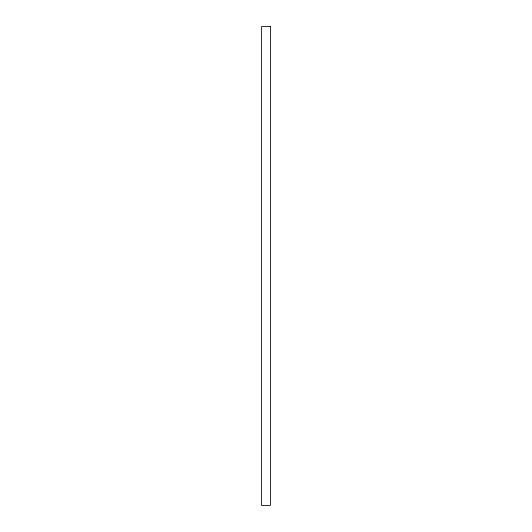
<?xml version="1.0" encoding="UTF-8"?>
<svg xmlns="http://www.w3.org/2000/svg" width="532" height="532" viewBox="0 0 532 532"><rect width="100%" height="100%" fill="white"/><g stroke="black" fill="none" stroke-linecap="round" stroke-linejoin="round"><path stroke-width="0.8" d="M270.402 26.6L261.598 26.6L261.598 505.4L270.402 505.4L270.402 26.6"/></g></svg>
